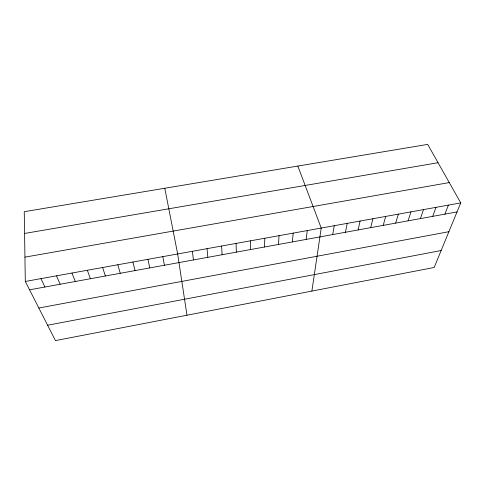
<?xml version="1.0" encoding="UTF-8"?>
<svg xmlns="http://www.w3.org/2000/svg" width="485" height="485" viewBox="0 0 485 485"><rect width="100%" height="100%" fill="white"/><g stroke="black" fill="none" stroke-linecap="round" stroke-linejoin="round"><path stroke-width="0.73" d="M250.454 249.563L250.49 240.821M264.507 246.998L264.804 238.238M278.481 244.458L279.033 235.674M292.37 241.924L293.183 233.121M306.187 239.408L307.248 230.581M311.885 291.091L321.228 228.059L297.838 166.058M332.716 234.57L334.256 225.707M345.441 232.254L347.212 223.373M358.1 229.945L360.094 221.045M370.692 227.653L372.91 218.735M383.223 225.367L385.66 216.431M395.681 223.1L398.343 214.146M408.079 220.839L410.959 211.866M420.416 218.589L423.502 209.605M432.687 216.358L435.985 207.35M444.89 214.134L448.401 205.113M460.75 202.882L434.178 267.477L55.46 340.603L25.299 281.458L24.25 211.696L427.703 144.397L460.75 202.882L25.299 281.458M47.615 325.229L441.15 250.539M38.842 308.017L448.892 231.703M29.561 289.812L457.034 211.921M24.929 257.135L449.28 182.578M24.577 233.455L438.058 162.717M40.952 278.632L44.899 287.017M56.509 275.826L60.152 284.24M71.974 273.037L75.314 281.476M87.342 270.26L90.386 278.729M102.62 267.502L105.366 276.001M117.806 264.762L120.262 273.285M132.902 262.039L135.066 270.588M147.913 259.329L149.786 267.908M164.791 188.253L177.655 253.964L186.974 315.208M162.827 256.638L164.421 265.24M192.393 251.303L193.43 259.954M207.046 248.66L207.81 257.335M221.615 246.034L222.106 254.728M236.098 243.421L236.322 252.139"/></g></svg>
